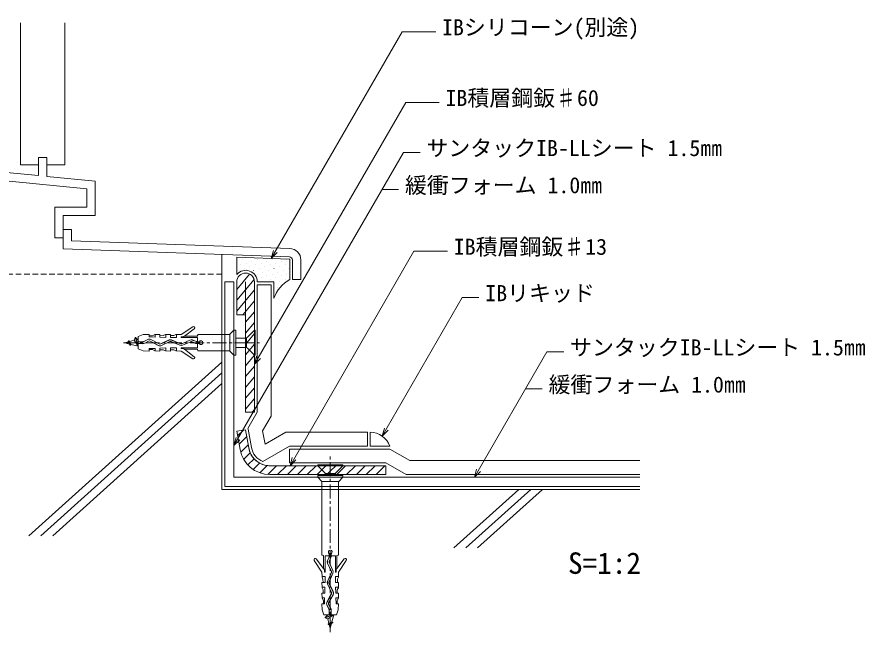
# Model space of a CAD drawing. Units: millimetres, scale not verified. Extents: x -840 to 840, y -594 to 594.
# Drawn here: x -101 to 508, y -289 to 153 of the extents above; entities that cross this region are included whole.
import ezdxf
from ezdxf.enums import TextEntityAlignment as Align

# ---------------------------------------------------------------- set-up
doc = ezdxf.new("R2010")
doc.units = ezdxf.units.MM
doc.header["$LTSCALE"] = 2
doc.linetypes.add('CHAIN1', pattern=[8, 5, -1, 1, -1])
doc.linetypes.add('DASHED2', pattern=[3, 2, -1])
for name, color, linetype, lineweight in [('0-0_躯体', 7, 'Continuous', 9), ('0-1_部材(積層鋼板)', 4, 'Continuous', 9), ('0-2_IBｼｰﾄ', 7, 'Continuous', 9), ('0-3_IBリキッド', 7, 'Continuous', 9), ('0-4_シーリング(IBｼﾘｺｰﾝ)', 7, 'Continuous', 9), ('0-5_寸法線', 7, 'Continuous', 9), ('0-6_部材(ﾋﾞｽ類)', 7, 'Continuous', 9), ('0-7_中心線', 2, 'CHAIN1', 9), ('0-8_文字', 5, 'Continuous', 9), ('0-E_緩衝フォーム', 7, 'Continuous', 9)]:
    doc.layers.add(name, color=color, linetype=linetype, lineweight=lineweight)
doc.styles.add('ＭＳ ゴシック', font='')
doc.styles.get('ＭＳ ゴシック').set_extended_font_data('MS Gothic')

msp = doc.modelspace()

# ---------------------------------------------------------------- linework, layer by layer
at = {"layer": '0-0_躯体'}
for p, q in [((46.313, -186.582), (46.313, -17.915)), ((46.313, -95.218), (-92.28, -219.915)), ((46.313, -102.915), (-83.594, -219.915)), ((46.313, -110.632), (-75.099, -219.915)), ((46.313, -186.582), (346.313, -186.582)), ((259.394, -186.582), (212.713, -228.582)), ((267.949, -186.582), (221.315, -228.582)), ((276.522, -186.582), (229.861, -228.582))]:
    msp.add_line(p, q, dxfattribs=at)
at = {"layer": '0-0_躯体', "linetype": 'DASHED2'}
msp.add_line((46.313, -31.873), (-280.057, -31.873), dxfattribs=at)
at = {"layer": '0-0_躯体'}
for points in [[(-85.391, 46.546), (-98.391, 46.546), (-98.391, 148.546)], [(-79.391, 46.546), (-66.391, 46.546), (-66.391, 148.546)], [(-160.057, 40.168), (-50.59, 29.353), (-50.59, 16.153), (-73.59, 16.153), (-73.59, -5.847), (-67.59, -5.847), (-67.59, 10.153), (-44.59, 10.153), (-44.59, 34.79), (-79.391, 38.228), (-79.391, 51.821), (-85.391, 51.821), (-85.391, 38.821), (-116.241, 41.868)], [(94.976, -13.499), (-61.59, -8.057), (-61.59, 0.153), (-67.59, 0.153), (-67.59, -13.847), (94.78, -19.496)], [(96.98, -21.793), (96.98, -35.873), (102.98, -35.873), (102.98, -21.793)]]:
    msp.add_lwpolyline(points, dxfattribs=at)
for radius in [8.3, 2.3]:
    msp.add_arc((94.68, -21.793), radius, 0, 87.95434, dxfattribs=at)
at = {"layer": '0-1_部材(積層鋼板)'}
for p, q in [((56.98, -42.893), (66.144, -31.906)), ((56.98, -50.699), (69.381, -35.831)), ((56.98, -58.506), (69.647, -43.319)), ((61.239, -61.206), (69.647, -51.125)), ((63.313, -66.525), (69.647, -58.931)), ((63.313, -74.331), (69.647, -66.738)), ((63.313, -89.943), (69.647, -82.35)), ((63.313, -97.75), (69.647, -90.156)), ((63.313, -105.556), (69.647, -97.962)), ((63.313, -113.362), (69.647, -105.769)), ((63.313, -121.168), (69.647, -113.575)), ((63.313, -128.975), (69.647, -121.381)), ((67.963, -131.206), (69.647, -129.187)), ((57.562, -148.102), (61.694, -143.97)), ((58.622, -154.113), (64.089, -148.646)), ((59.842, -159.963), (65.149, -154.657)), ((61.874, -165.003), (66.621, -160.256)), ((64.939, -169.009), (69.402, -164.546)), ((68.78, -172.239), (73.361, -167.658)), ((73.45, -174.64), (78.7, -169.39)), ((79.367, -175.794), (85.579, -169.582)), ((86.317, -175.915), (92.65, -169.582)), ((93.388, -175.915), (99.721, -169.582)), ((100.459, -175.915), (106.792, -169.582)), ((107.53, -175.915), (113.863, -169.582)), ((114.601, -175.915), (120.934, -169.582)), ((128.743, -175.915), (135.077, -169.582)), ((135.814, -175.915), (142.148, -169.582)), ((142.885, -175.915), (149.219, -169.582)), ((149.956, -175.915), (156.29, -169.582)), ((157.028, -175.915), (163.361, -169.582))]:
    msp.add_line(p, q, dxfattribs=at)
for points in [[(56.98, -37.539), (56.98, -61.206), (63.313, -61.206), (63.313, -81.206), (69.647, -81.206), (69.647, -37.539)], [(63.313, -82.137), (64.09, -81.206), (69.647, -74.544)], [(65.527, -156.801), (63.217, -143.701), (56.98, -144.801), (59.29, -157.901)], [(80.759, -175.915), (124.06, -175.915), (124.06, -169.582), (80.759, -169.582)], [(121.672, -175.915), (124.06, -173.527), (128.006, -169.582)]]:
    msp.add_lwpolyline(points, dxfattribs=at)
at = {"layer": '0-1_部材(積層鋼板)', "color": 7}
for points in [[(56.98, -37.539), (56.98, -61.206), (63.313, -61.206)], [(63.313, -37.539), (63.313, -131.206), (69.647, -131.206), (69.647, -37.539)], [(59.29, -157.901), (56.98, -144.801), (63.217, -143.701), (65.527, -156.801)], [(80.759, -169.582), (164.06, -169.582), (164.06, -175.915), (80.759, -175.915)]]:
    msp.add_lwpolyline(points, dxfattribs=at)
at = {"layer": '0-1_部材(積層鋼板)'}
for points in [[(63.313, -131.206), (69.647, -131.206), (69.647, -81.206), (63.313, -81.206)], [(164.06, -175.915), (164.06, -169.582), (124.06, -169.582), (124.06, -175.915)]]:
    msp.add_lwpolyline(points, close=True, dxfattribs=at)
for centre, radius, start, end in [((63.313, -37.539), 6.333, 0, 180), ((80.759, -154.115), 21.8, 190, 270), ((80.759, -154.115), 15.467, 190, 259.34809), ((80.759, -154.115), 15.467, 259.34809, 270)]:
    msp.add_arc(centre, radius, start, end, dxfattribs=at)
at = {"layer": '0-1_部材(積層鋼板)', "color": 7}
for centre, radius, start, end in [((63.313, -37.539), 6.333, 0, 180), ((80.759, -154.115), 21.8, 190, 270), ((80.759, -154.115), 15.467, 190, 270)]:
    msp.add_arc(centre, radius, start, end, dxfattribs=at)
at = {"layer": '0-2_IBｼｰﾄ'}
for p, q in [((71.647, -131.206), (71.647, -39.539)), ((81.647, -39.539), (71.647, -39.539)), ((81.647, -133.885), (81.647, -39.539)), ((71.647, -131.206), (64.859, -142.963)), ((81.647, -133.885), (75.537, -144.467)), ((65.187, -143.354), (64.859, -142.963)), ((65.187, -143.354), (67.496, -156.454)), ((75.537, -144.467), (77.244, -154.147)), ((77.244, -154.147), (92.079, -145.582)), ((92.079, -145.582), (150.74, -145.582)), ((75.689, -166.592), (94.759, -155.582)), ((94.759, -167.582), (94.759, -157.582)), ((94.759, -167.582), (164.06, -167.582)), ((164.06, -167.582), (178.494, -175.915)), ((181.174, -165.915), (346.313, -165.915)), ((178.494, -175.915), (346.313, -175.915))]:
    msp.add_line(p, q, dxfattribs=at)
for points in [[(94.759, -155.582), (150.74, -155.582), (150.74, -145.582)], [(94.759, -157.582), (166.74, -157.582), (181.174, -165.915)]]:
    msp.add_lwpolyline(points, dxfattribs=at)
msp.add_arc((80.759, -154.115), 13.467, 190, 247.88812, dxfattribs=at)
at = {"layer": '0-3_IBリキッド'}
for q in [(152.74, -145.582), (166.74, -155.582)]:
    msp.add_line((152.74, -155.582), q, dxfattribs=at)
msp.add_arc((152.74, -160.382), 14.8, 18.92464, 90, dxfattribs=at)
at = {"layer": '0-4_シーリング(IBｼﾘｺｰﾝ)'}
for p, q in [((56.98, -19.88), (94.691, -21.192)), ((56.98, -32.123), (56.98, -19.88)), ((57.16, -22.688), (57.18, -22.688)), ((61.138, -21.362), (61.158, -21.362)), ((63.789, -24.014), (63.809, -24.014)), ((67.767, -22.688), (67.787, -22.688)), ((71.744, -21.362), (71.764, -21.362)), ((74.396, -24.014), (74.416, -24.014)), ((78.373, -22.688), (78.393, -22.688)), ((82.351, -21.362), (82.371, -21.362)), ((85.002, -24.014), (85.022, -24.014)), ((88.98, -22.688), (89, -22.688)), ((92.957, -21.362), (92.977, -21.362)), ((94.98, -35.873), (94.98, -21.492)), ((94.98, -21.492), (94.98, -35.873)), ((94.98, -23.385), (95, -23.385)), ((58.486, -29.317), (58.506, -29.317)), ((59.37, -30.201), (59.39, -30.201)), ((59.812, -25.34), (59.832, -25.34)), ((62.463, -27.991), (62.483, -27.991)), ((63.705, -29.232), (63.725, -29.232)), ((66.441, -26.665), (66.461, -26.665)), ((69.093, -29.317), (69.113, -29.317)), ((70.418, -25.34), (70.438, -25.34)), ((73.07, -27.991), (73.09, -27.991)), ((77.048, -26.665), (77.068, -26.665)), ((79.699, -29.317), (79.719, -29.317)), ((81.025, -25.34), (81.045, -25.34)), ((83.677, -27.991), (83.697, -27.991)), ((87.654, -26.665), (87.674, -26.665)), ((90.306, -29.317), (90.326, -29.317)), ((91.632, -25.34), (91.652, -25.34)), ((94.283, -27.991), (94.303, -27.991)), ((94.98, -28.688), (95, -28.688)), ((71.744, -31.969), (71.764, -31.969)), ((74.396, -34.62), (74.416, -34.62)), ((75.722, -30.643), (75.742, -30.643)), ((78.373, -33.294), (78.393, -33.294)), ((81.025, -35.946), (81.045, -35.946)), ((82.351, -31.969), (82.371, -31.969)), ((85.002, -34.62), (85.022, -34.62)), ((86.328, -30.643), (86.348, -30.643)), ((88.98, -33.294), (89, -33.294)), ((91.632, -35.946), (91.652, -35.946)), ((92.957, -31.969), (92.977, -31.969)), ((94.98, -33.991), (95, -33.991)), ((83.647, -37.539), (71.647, -37.539)), ((72.011, -37.539), (72.031, -37.539)), ((77.048, -37.272), (77.068, -37.272)), ((77.315, -37.539), (77.335, -37.539)), ((82.618, -37.539), (82.638, -37.539)), ((83.647, -49.29), (83.647, -37.539)), ((83.677, -38.598), (83.697, -38.598)), ((86.328, -41.249), (86.348, -41.249)), ((87.503, -42.424), (87.523, -42.424)), ((87.654, -37.272), (87.674, -37.272)), ((90.036, -39.653), (90.056, -39.653)), ((92.953, -37.267), (92.973, -37.267)), ((85.002, -45.227), (85.022, -45.227)), ((85.365, -45.589), (85.385, -45.589)), ((83.677, -49.204), (83.697, -49.204)), ((83.683, -49.211), (83.703, -49.211))]:
    msp.add_line(p, q, dxfattribs=at)
for points in [[(94.691, -21.192), (56.98, -19.88), (56.98, -32.123)], [(71.647, -37.539), (83.647, -37.539), (83.647, -49.29)]]:
    msp.add_lwpolyline(points, dxfattribs=at)
for centre, radius, start, end in [((94.68, -21.492), 0.3, 0, 87.86023), ((94.68, -21.492), 0.3, 0, 87.86023), ((63.313, -37.539), 8.333, 0, 139.4642), ((63.313, -37.539), 8.333, 0, 139.4642), ((107.374, -57.837), 25.22, 119.43486, 160.18987), ((107.374, -57.837), 25.22, 119.43486, 160.18987)]:
    msp.add_arc(centre, radius, start, end, dxfattribs=at)
at = {"layer": '0-5_寸法線'}
for p, q in [((161.154, 28.74), (173.154, 28.74)), ((161.342, -148.339), (218.817, -48.788)), ((218.817, -48.788), (230.817, -48.788)), ((264.254, -114.448), (276.254, -114.448))]:
    msp.add_line(p, q, dxfattribs=at)
for points in [[(81.687, -20.74), (175.753, 142.188), (199.753, 142.188)], [(69.647, -96.733), (178.27, 91.41), (202.27, 91.41)], [(54.98, -155.16), (176.55, 55.409), (188.55, 55.409)], [(85.93, -16.497), (81.687, -20.74), (83.24, -14.944)], [(95.203, -169.582), (184.165, -15.494), (208.165, -15.494)], [(73.889, -92.49), (69.647, -96.733), (71.199, -90.937)], [(227.611, -177.915), (279.651, -87.779), (291.651, -87.779)], [(165.585, -144.096), (161.342, -148.339), (162.895, -142.543)], [(59.223, -150.917), (54.98, -155.16), (56.533, -149.364)], [(99.446, -165.339), (95.203, -169.582), (96.756, -163.786)], [(231.854, -173.673), (227.611, -177.915), (229.164, -172.12)]]:
    msp.add_lwpolyline(points, dxfattribs=at)
at = {"layer": '0-6_部材(ﾋﾞｽ類)'}
for p, q in [((54.98, -72.211), (54.98, -90.2)), ((-13.817, -83.552), (-15.919, -77.531)), ((-13.817, -82.979), (-15.719, -77.531)), ((-13.817, -78.62), (-14.458, -78.792)), ((-6.962, -78.864), (-9.696, -80.315)), ((-6.931, -78.923), (-9.665, -80.374)), ((1.149, -82.015), (-4.693, -78.922)), ((1.183, -81.958), (-4.662, -78.863)), ((18.973, -76.846), (19.491, -76.451)), ((51.95, -87.206), (51.95, -75.206)), ((56.183, -77.866), (63.158, -77.866)), ((63.987, -84.546), (63.987, -77.866)), ((-19.934, -82.153), (-20.989, -80.542)), ((-19.57, -83.102), (-20.713, -79.823)), ((-19.37, -83.102), (-20.513, -79.823)), ((-18.74, -82.473), (-20.047, -80.289)), ((-13.817, -83.792), (-16.626, -79.372)), ((-10.411, -80.493), (-13.817, -80.533)), ((-13.817, -81.879), (-10.411, -81.918)), ((-10.411, -80.56), (-10.411, -80.493)), ((-10.411, -81.918), (-10.411, -81.852)), ((-9.032, -81.496), (-6.398, -80.041)), ((-9, -81.554), (-6.365, -80.099)), ((-5.279, -80.087), (0.658, -83.26)), ((-5.248, -80.028), (0.689, -83.201)), ((8.451, -79.275), (2.322, -82.032)), ((8.478, -79.335), (2.35, -82.092)), ((2.966, -83.188), (8.993, -80.293)), ((2.979, -83.257), (9.022, -80.353)), ((9.743, -80.341), (16.075, -83.082)), ((9.77, -80.28), (16.102, -83.022)), ((16.581, -82.056), (10.184, -79.32)), ((16.607, -81.995), (10.211, -79.259)), ((23.341, -79.285), (17.525, -81.981)), ((23.369, -79.345), (17.553, -82.041)), ((18.016, -83.015), (23.921, -80.479)), ((18.043, -83.075), (23.947, -80.54)), ((24.557, -80.533), (27.459, -81.694)), ((24.582, -80.471), (27.438, -81.613)), ((27.952, -80.461), (25.051, -79.301)), ((27.922, -80.377), (25.074, -79.238)), ((30.125, -80.509), (28.544, -80.509)), ((30.164, -80.575), (28.544, -80.575)), ((28.544, -81.836), (30.164, -81.836)), ((28.544, -81.902), (30.125, -81.902)), ((63.158, -84.546), (56.183, -84.546)), ((18.973, -85.565), (19.491, -85.961)), ((115.06, -169.582), (133.06, -169.582)), ((127.4, -175.242), (120.72, -175.242)), ((120.72, -176.712), (120.72, -176.07)), ((127.4, -176.07), (127.4, -176.712)), ((115.066, -177.915), (133.055, -177.915)), ((130.06, -180.946), (118.06, -180.946)), ((123.232, -234.973), (122.093, -237.821)), ((123.316, -234.943), (122.155, -237.844)), ((123.326, -238.313), (124.468, -235.458)), ((123.364, -232.77), (123.364, -234.352)), ((123.387, -238.338), (124.548, -235.436)), ((123.43, -232.731), (123.43, -234.352)), ((124.691, -234.352), (124.691, -232.731)), ((124.757, -234.352), (124.757, -232.77)), ((119.701, -243.922), (119.305, -243.404)), ((122.14, -239.555), (124.836, -245.37)), ((122.2, -239.527), (124.896, -245.342)), ((125.869, -244.879), (123.334, -238.974)), ((125.93, -244.852), (123.395, -238.948)), ((128.42, -243.922), (128.816, -243.404)), ((124.85, -246.288), (122.113, -252.685)), ((124.911, -246.314), (122.174, -252.711)), ((123.135, -253.126), (125.876, -246.793)), ((123.195, -253.152), (125.937, -246.82)), ((122.13, -254.444), (124.887, -260.573)), ((122.19, -254.417), (124.947, -260.545)), ((126.043, -259.929), (123.148, -253.902)), ((126.112, -259.917), (123.208, -253.873)), ((124.813, -261.712), (121.718, -267.557)), ((124.87, -261.746), (121.777, -267.588)), ((122.883, -268.143), (126.056, -262.206)), ((122.941, -268.174), (126.115, -262.238)), ((121.719, -269.857), (123.17, -272.591)), ((121.778, -269.826), (123.229, -272.56)), ((124.351, -271.927), (122.896, -269.293)), ((124.409, -271.895), (122.954, -269.26)), ((123.414, -273.307), (123.348, -273.307)), ((123.348, -273.307), (123.388, -276.712)), ((124.773, -273.307), (124.707, -273.307)), ((124.733, -276.712), (124.773, -273.307)), ((126.407, -276.712), (120.386, -278.815)), ((125.834, -276.712), (120.386, -278.615)), ((121.474, -276.712), (121.646, -277.354)), ((126.646, -276.712), (122.227, -279.522)), ((125.957, -282.265), (122.677, -283.409)), ((125.957, -282.465), (122.677, -283.609)), ((125.327, -281.635), (123.144, -282.942)), ((125.007, -282.83), (123.396, -283.885))]:
    msp.add_line(p, q, dxfattribs=at)
for points in [[(25.357, -69.709), (16.961, -75.206), (13.761, -75.384), (13.761, -77.517), (9.317, -77.517), (9.317, -75.206), (6.081, -75.384), (6.081, -77.41), (1.672, -77.268), (1.672, -75.206), (-1.563, -75.384), (-1.563, -77.126), (-6.008, -76.984), (-6.008, -75.206), (-10.289, -75.422), (-13.817, -76.706), (-13.817, -85.706), (-10.289, -86.99), (-6.008, -87.206), (-6.008, -85.428), (-1.563, -85.286), (-1.563, -87.028), (1.672, -87.206), (1.672, -85.143), (6.081, -85.001), (6.081, -87.028), (9.317, -87.206), (9.317, -84.895), (13.761, -84.895), (13.761, -87.028), (16.961, -87.206), (25.357, -92.702)], [(28.47, -76.451), (19.491, -76.451), (26.422, -71.155)], [(52.067, -87.287), (54.98, -90.2), (56.183, -90.2), (56.183, -72.211), (54.98, -72.211), (52.067, -75.124)], [(64.572, -77.28), (69.647, -72.206), (70.247, -72.206), (70.247, -90.206), (69.647, -90.206), (64.572, -85.132)], [(-13.817, -79.635), (-14.458, -78.792), (-15.719, -77.531), (-15.919, -77.531), (-16.626, -79.372), (-20.047, -80.289), (-20.513, -79.823), (-20.713, -79.823), (-20.989, -80.542), (-23.468, -81.206), (-19.934, -82.153), (-19.57, -83.102), (-19.37, -83.102), (-18.74, -82.473), (-13.817, -83.792)], [(-1.563, -75.384), (-1.919, -75.384), (-3.59, -76.272), (-6.008, -76.308)], [(1.672, -76.166), (4.09, -76.13), (5.69, -75.384), (6.081, -75.384)], [(13.761, -75.384), (13.263, -75.384), (11.734, -75.988), (9.317, -76.059)], [(28.685, -80.509), (28.685, -77.517), (16.961, -77.517), (16.961, -76.984), (18.467, -76.984)], [(51.784, -75.242), (29.11, -75.242), (29.11, -75.277), (29.039, -75.419), (29.039, -75.562), (28.967, -75.704), (28.874, -76.12)], [(-13.817, -80.56), (-11.862, -80.56), (-11.862, -81.852), (-13.817, -81.852)], [(28.685, -81.902), (28.685, -84.894), (16.961, -84.894), (16.961, -85.428), (18.467, -85.428)], [(-1.563, -87.028), (-1.919, -87.028), (-3.59, -86.139), (-6.008, -86.103)], [(1.672, -86.246), (4.09, -86.281), (5.69, -87.028), (6.081, -87.028)], [(13.761, -87.028), (13.263, -87.028), (11.734, -86.423), (9.317, -86.352)], [(26.422, -91.257), (19.491, -85.961), (28.47, -85.961)], [(28.874, -86.291), (28.967, -86.708), (29.039, -86.85), (29.039, -86.992), (29.11, -87.134), (29.11, -87.17), (51.784, -87.17)], [(120.135, -174.656), (115.06, -169.582), (115.06, -168.982), (133.06, -168.982), (133.06, -169.582), (127.986, -174.656)], [(130.142, -180.828), (133.055, -177.915), (133.055, -176.712), (115.066, -176.712), (115.066, -177.915), (117.979, -180.828)], [(118.096, -181.111), (118.096, -233.786), (118.132, -233.786), (118.274, -233.857), (118.416, -233.857), (118.559, -233.928), (118.975, -234.021)], [(129.146, -234.021), (129.562, -233.928), (129.705, -233.857), (129.847, -233.857), (129.989, -233.786), (130.025, -233.786), (130.025, -181.111)], [(119.305, -234.426), (119.305, -243.404), (114.01, -236.473)], [(123.364, -234.21), (120.372, -234.21), (120.372, -245.934), (119.839, -245.934), (119.839, -244.429)], [(124.757, -234.21), (127.749, -234.21), (127.749, -245.934), (128.282, -245.934), (128.282, -244.429)], [(134.111, -236.473), (128.816, -243.404), (128.816, -234.426)], [(112.564, -237.539), (118.06, -245.934), (118.238, -249.134), (120.372, -249.134), (120.372, -253.579), (118.06, -253.579), (118.238, -256.814), (120.265, -256.814), (120.123, -261.223), (118.06, -261.223), (118.238, -264.459), (119.981, -264.459), (119.838, -268.903), (118.06, -268.903), (118.276, -273.184), (119.56, -276.712), (128.56, -276.712), (129.845, -273.184), (130.06, -268.903), (128.283, -268.903), (128.14, -264.459), (129.883, -264.459), (130.06, -261.223), (127.998, -261.223), (127.856, -256.814), (129.883, -256.814), (130.06, -253.579), (127.749, -253.579), (127.749, -249.134), (129.883, -249.134), (130.06, -245.934), (135.557, -237.539)], [(118.238, -249.134), (118.238, -249.632), (118.843, -251.161), (118.914, -253.579)], [(129.883, -249.134), (129.883, -249.632), (129.278, -251.161), (129.207, -253.579)], [(119.02, -261.223), (118.985, -258.805), (118.238, -257.205), (118.238, -256.814)], [(129.1, -261.223), (129.136, -258.805), (129.883, -257.205), (129.883, -256.814)], [(118.238, -264.459), (118.238, -264.814), (119.127, -266.485), (119.163, -268.903)], [(129.883, -264.459), (129.883, -264.814), (128.994, -266.485), (128.958, -268.903)], [(122.489, -276.712), (121.646, -277.354), (120.386, -278.615), (120.386, -278.815), (122.227, -279.522), (123.144, -282.942), (122.677, -283.409), (122.677, -283.609), (123.396, -283.885), (124.06, -286.363), (125.007, -282.83), (125.957, -282.465), (125.957, -282.265), (125.327, -281.635), (126.646, -276.712)], [(123.414, -276.712), (123.414, -274.758), (124.707, -274.758), (124.707, -276.712)]]:
    msp.add_lwpolyline(points, dxfattribs=at)
for centre, radius, start, end in [((25.877, -70.441), 0.898, 307.38183, 125.39037), ((-5.811, -81.033), 2.455, 62.09899, 117.95156), ((-5.811, -81.033), 2.389, 62.09899, 117.95156), ((9.349, -81.272), 2.19, 66.84042, 114.22194), ((18.467, -75.984), 1, 270, 300.42714), ((24.262, -81.272), 2.19, 68.2146, 114.87271), ((28.47, -76.037), 0.413, 270, 348.37519), ((51.784, -74.842), 0.4, 270, 315), ((63.158, -75.866), 2, 270, 315), ((-10.411, -78.967), 1.526, 270, 297.95156), ((-10.411, -78.967), 1.593, 270, 297.95156), ((-10.411, -78.999), 2.853, 270, 298.91197), ((-10.411, -78.999), 2.92, 270, 298.91198), ((-5.811, -81.082), 1.194, 61.87656, 119.41932), ((-5.811, -81.082), 1.128, 61.87656, 119.43109), ((1.816, -81.095), 2.455, 241.85949, 298.27499), ((1.816, -81.095), 2.389, 241.85925, 298.78795), ((1.816, -81.024), 1.194, 236.07565, 296.59167), ((1.816, -81.024), 1.128, 235.90086, 296.66039), ((9.349, -81.272), 2.123, 66.84042, 114.22194), ((9.396, -81.13), 0.929, 66.27812, 115.66734), ((9.396, -81.13), 0.863, 66.27812, 115.66734), ((17.051, -80.829), 2.455, 246.58818, 293.8287), ((17.051, -80.829), 2.389, 246.58818, 293.8287), ((17.051, -80.958), 1.194, 246.84042, 294.87271), ((17.051, -80.958), 1.128, 246.84042, 294.87271), ((24.262, -81.272), 2.123, 68.17187, 114.87271), ((24.262, -81.272), 0.863, 68.20137, 113.23665), ((24.262, -81.272), 0.796, 68.19323, 113.23665), ((28.544, -78.983), 2.853, 247.19074, 270), ((28.544, -78.983), 2.92, 248.19323, 270), ((28.544, -78.983), 1.526, 245.97512, 270), ((28.544, -78.983), 1.593, 248.19323, 270), ((31.301, -81.206), 1.367, 210.64443, 149.35557), ((31.301, -81.206), 1.301, 208.99242, 151.00758), ((63.158, -86.546), 2, 45, 90), ((18.467, -86.428), 1, 59.57286, 90), ((25.877, -91.97), 0.898, 234.60963, 52.61817), ((28.47, -86.374), 0.413, 11.62481, 90), ((51.784, -87.57), 0.4, 45, 90), ((118.72, -176.07), 2, 0, 45), ((129.4, -176.07), 2, 135, 180), ((117.696, -181.111), 0.4, 0, 45), ((130.425, -181.111), 0.4, 135, 180), ((124.06, -231.594), 1.367, 300.64443, 239.35557), ((124.06, -231.594), 1.301, 298.99242, 241.00758), ((113.296, -237.019), 0.898, 37.38183, 215.39037), ((118.892, -234.426), 0.413, 0, 78.37519), ((121.838, -234.352), 1.526, 335.97512, 0), ((121.838, -234.352), 1.593, 338.19323, 0), ((121.838, -234.352), 2.853, 337.19074, 0), ((121.838, -234.352), 2.92, 338.19323, 0), ((129.229, -234.426), 0.413, 101.62481, 180), ((134.825, -237.019), 0.898, 324.60963, 142.61817), ((124.127, -238.634), 2.19, 158.2146, 204.87271), ((124.127, -238.634), 2.123, 158.17187, 204.87271), ((124.127, -238.634), 0.863, 158.20137, 203.23665), ((124.127, -238.634), 0.796, 158.19323, 203.23665), ((118.839, -244.429), 1, 0, 30.42714), ((123.812, -245.844), 1.128, 336.84042, 24.87271), ((123.812, -245.844), 1.194, 336.84042, 24.87271), ((123.684, -245.844), 2.389, 336.58818, 23.8287), ((123.684, -245.844), 2.455, 336.58818, 23.8287), ((129.282, -244.429), 1, 149.57286, 180), ((124.127, -253.546), 2.19, 156.84042, 204.22194), ((124.127, -253.546), 2.123, 156.84042, 204.22194), ((123.985, -253.499), 0.929, 156.27812, 205.66734), ((123.985, -253.499), 0.863, 156.27812, 205.66734), ((123.879, -261.08), 1.128, 325.90086, 26.66039), ((123.879, -261.08), 1.194, 326.07565, 26.59167), ((123.95, -261.08), 2.389, 331.85925, 28.78795), ((123.95, -261.08), 2.455, 331.85949, 28.27499), ((123.888, -268.706), 2.455, 152.09899, 207.95156), ((123.888, -268.706), 2.389, 152.09899, 207.95156), ((123.936, -268.706), 1.194, 151.87656, 209.41932), ((123.936, -268.706), 1.128, 151.87656, 209.43109), ((121.822, -273.307), 1.526, 0, 27.95156), ((121.822, -273.307), 1.593, 0, 27.95156), ((121.853, -273.307), 2.853, 0, 28.91197), ((121.853, -273.307), 2.92, 0, 28.91198)]:
    msp.add_arc(centre, radius, start, end, dxfattribs=at)
at = {"layer": '0-7_中心線'}
for p, q in [((-24.413, -81.206), (73.383, -81.206)), ((124.06, -289.051), (124.06, -161.255))]:
    msp.add_line(p, q, dxfattribs=at)
at = {"layer": '0-E_緩衝フォーム'}
for p, q in [((48.313, -184.582), (48.313, -37.539)), ((54.98, -177.915), (346.313, -177.915)), ((48.313, -184.582), (346.313, -184.582))]:
    msp.add_line(p, q, dxfattribs=at)
msp.add_lwpolyline([(54.98, -177.915), (54.98, -37.539), (48.313, -37.539)], dxfattribs=at)

# ---------------------------------------------------------------- texts
at = {"layer": '0-8_文字', "color": 7, "style": 'ＭＳ ゴシック'}
for s, height, p in [('IBシリコーン(別途)', 11.54, (204.293, 136.129)), ('IB積層鋼鈑♯60', 11.54, (206.81, 85.351)), ('サンタックIB-LLシート 1.5㎜', 11.54, (193.091, 49.35)), ('緩衝フォーム 1.0㎜', 11.54, (177.694, 22.682)), ('IB積層鋼鈑♯13', 11.54, (212.705, -21.553)), ('IBリキッド', 11.54, (235.358, -54.847)), ('サンタックIB-LLシート 1.5㎜', 11.54, (296.191, -93.838)), ('緩衝フォーム 1.0㎜', 11.54, (280.794, -120.507)), ('S=1:2', 15.4, (294.753, -251.865))]:
    msp.add_text(s, height=height, dxfattribs=at).set_placement(p, align=Align.BOTTOM_LEFT)

doc.saveas('drawing.dxf')
